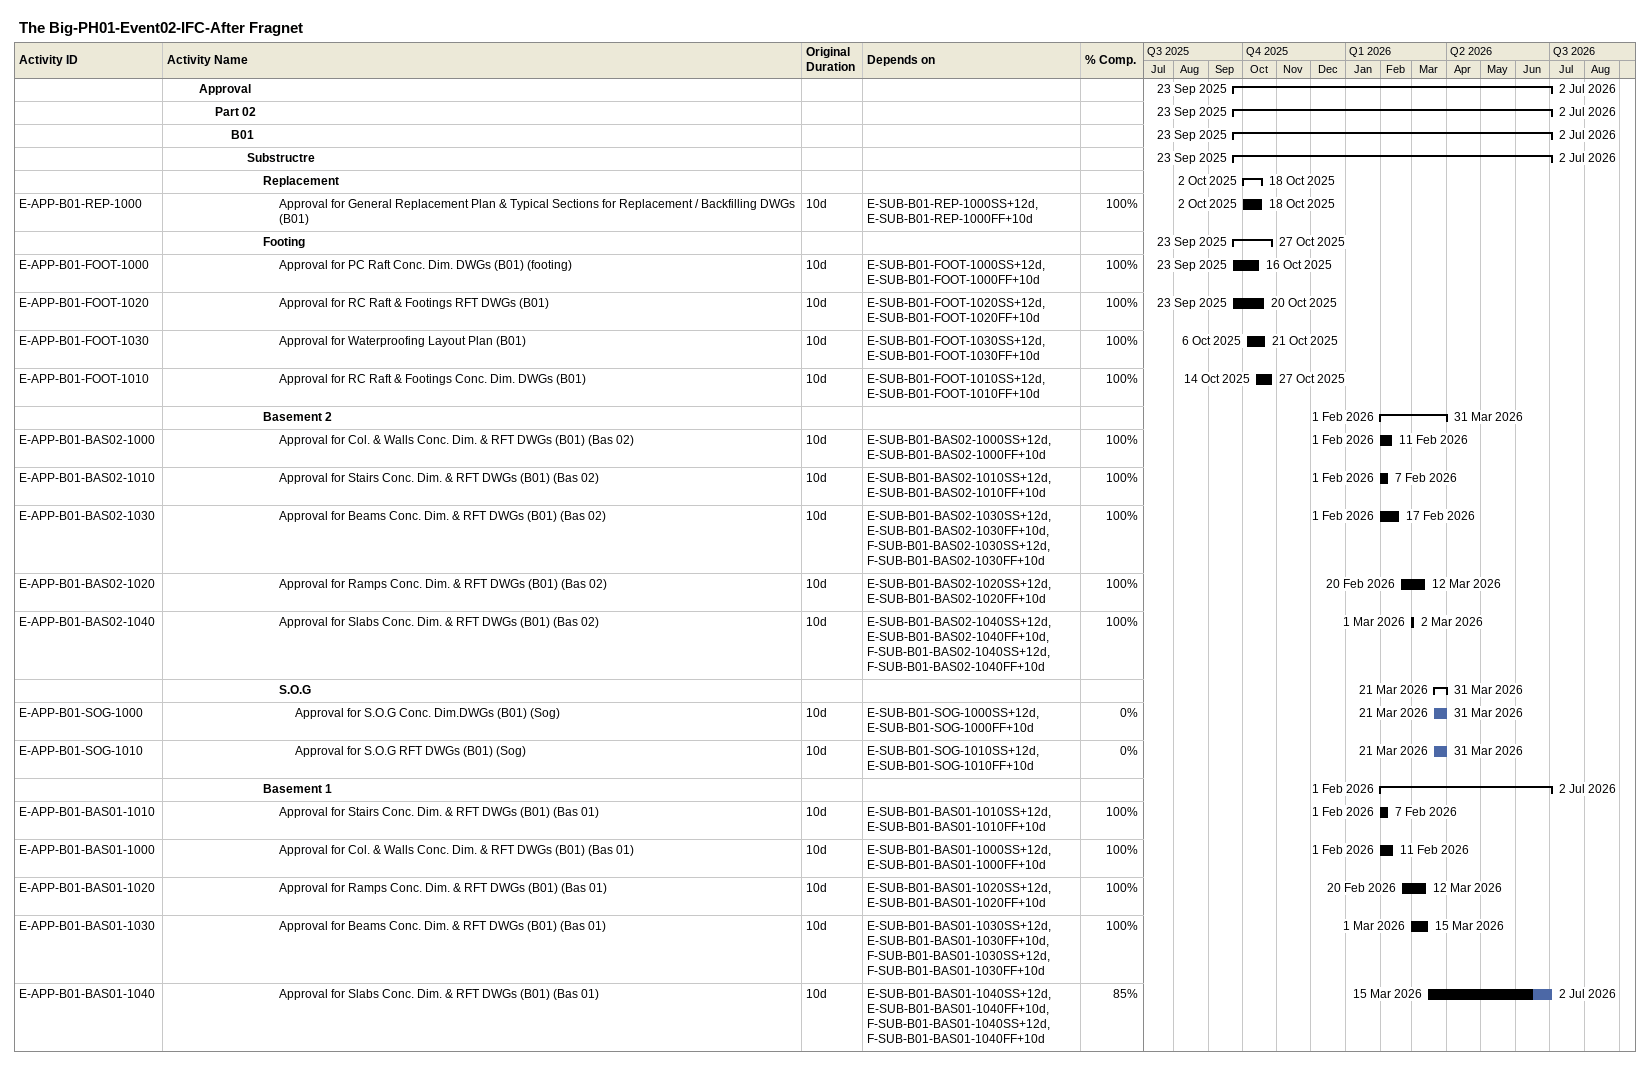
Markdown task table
The Big-PH01-Event02-IFC-After Fragnet

| ID | Level | Task | Original duration | Start | Finish | Predecessors | % complete |
|---|---|---|---|---|---|---|---|
|  | 3 | **Approval** |  | 2025-09-23 | 2026-07-02 |  |  |
|  | 4 | **Part 02** |  | 2025-09-23 | 2026-07-02 |  |  |
|  | 5 | **B01** |  | 2025-09-23 | 2026-07-02 |  |  |
|  | 6 | **Substructre** |  | 2025-09-23 | 2026-07-02 |  |  |
|  | 7 | **Replacement** |  | 2025-10-02 | 2025-10-18 |  |  |
| E-APP-B01-REP-1000 | 8 | Approval for General Replacement Plan & Typical Sections for Replacement / Backfilling DWGs (B01) | 10d | 2025-10-02 | 2025-10-18 | E-SUB-B01-REP-1000SS+12d, E-SUB-B01-REP-1000FF+10d | 100 |
|  | 7 | **Footing** |  | 2025-09-23 | 2025-10-27 |  |  |
| E-APP-B01-FOOT-1000 | 8 | Approval for PC Raft Conc. Dim. DWGs (B01) (footing) | 10d | 2025-09-23 | 2025-10-16 | E-SUB-B01-FOOT-1000SS+12d, E-SUB-B01-FOOT-1000FF+10d | 100 |
| E-APP-B01-FOOT-1020 | 8 | Approval for RC Raft & Footings RFT DWGs (B01) | 10d | 2025-09-23 | 2025-10-20 | E-SUB-B01-FOOT-1020SS+12d, E-SUB-B01-FOOT-1020FF+10d | 100 |
| E-APP-B01-FOOT-1030 | 8 | Approval for Waterproofing Layout Plan (B01) | 10d | 2025-10-06 | 2025-10-21 | E-SUB-B01-FOOT-1030SS+12d, E-SUB-B01-FOOT-1030FF+10d | 100 |
| E-APP-B01-FOOT-1010 | 8 | Approval for RC Raft & Footings Conc. Dim. DWGs (B01) | 10d | 2025-10-14 | 2025-10-27 | E-SUB-B01-FOOT-1010SS+12d, E-SUB-B01-FOOT-1010FF+10d | 100 |
|  | 7 | **Basement 2** |  | 2026-02-01 | 2026-03-31 |  |  |
| E-APP-B01-BAS02-1000 | 8 | Approval for Col. & Walls Conc. Dim. & RFT DWGs (B01) (Bas 02) | 10d | 2026-02-01 | 2026-02-11 | E-SUB-B01-BAS02-1000SS+12d, E-SUB-B01-BAS02-1000FF+10d | 100 |
| E-APP-B01-BAS02-1010 | 8 | Approval for Stairs Conc. Dim. & RFT DWGs (B01) (Bas 02) | 10d | 2026-02-01 | 2026-02-07 | E-SUB-B01-BAS02-1010SS+12d, E-SUB-B01-BAS02-1010FF+10d | 100 |
| E-APP-B01-BAS02-1030 | 8 | Approval for Beams Conc. Dim. & RFT DWGs (B01) (Bas 02) | 10d | 2026-02-01 | 2026-02-17 | E-SUB-B01-BAS02-1030SS+12d, E-SUB-B01-BAS02-1030FF+10d, F-SUB-B01-BAS02-1030SS+12d, F-SUB-B01-BAS02-1030FF+10d | 100 |
| E-APP-B01-BAS02-1020 | 8 | Approval for Ramps Conc. Dim. & RFT DWGs (B01) (Bas 02) | 10d | 2026-02-20 | 2026-03-12 | E-SUB-B01-BAS02-1020SS+12d, E-SUB-B01-BAS02-1020FF+10d | 100 |
| E-APP-B01-BAS02-1040 | 8 | Approval for Slabs Conc. Dim. & RFT DWGs (B01) (Bas 02) | 10d | 2026-03-01 | 2026-03-02 | E-SUB-B01-BAS02-1040SS+12d, E-SUB-B01-BAS02-1040FF+10d, F-SUB-B01-BAS02-1040SS+12d, F-SUB-B01-BAS02-1040FF+10d | 100 |
|  | 8 | **S.O.G** |  | 2026-03-21 | 2026-03-31 |  |  |
| E-APP-B01-SOG-1000 | 9 | Approval for S.O.G Conc. Dim.DWGs (B01) (Sog) | 10d | 2026-03-21 | 2026-03-31 | E-SUB-B01-SOG-1000SS+12d, E-SUB-B01-SOG-1000FF+10d | 0 |
| E-APP-B01-SOG-1010 | 9 | Approval for S.O.G RFT DWGs (B01) (Sog) | 10d | 2026-03-21 | 2026-03-31 | E-SUB-B01-SOG-1010SS+12d, E-SUB-B01-SOG-1010FF+10d | 0 |
|  | 7 | **Basement 1** |  | 2026-02-01 | 2026-07-02 |  |  |
| E-APP-B01-BAS01-1010 | 8 | Approval for Stairs Conc. Dim. & RFT DWGs (B01) (Bas 01) | 10d | 2026-02-01 | 2026-02-07 | E-SUB-B01-BAS01-1010SS+12d, E-SUB-B01-BAS01-1010FF+10d | 100 |
| E-APP-B01-BAS01-1000 | 8 | Approval for Col. & Walls Conc. Dim. & RFT DWGs (B01) (Bas 01) | 10d | 2026-02-01 | 2026-02-11 | E-SUB-B01-BAS01-1000SS+12d, E-SUB-B01-BAS01-1000FF+10d | 100 |
| E-APP-B01-BAS01-1020 | 8 | Approval for Ramps Conc. Dim. & RFT DWGs (B01) (Bas 01) | 10d | 2026-02-20 | 2026-03-12 | E-SUB-B01-BAS01-1020SS+12d, E-SUB-B01-BAS01-1020FF+10d | 100 |
| E-APP-B01-BAS01-1030 | 8 | Approval for Beams Conc. Dim. & RFT DWGs (B01) (Bas 01) | 10d | 2026-03-01 | 2026-03-15 | E-SUB-B01-BAS01-1030SS+12d, E-SUB-B01-BAS01-1030FF+10d, F-SUB-B01-BAS01-1030SS+12d, F-SUB-B01-BAS01-1030FF+10d | 100 |
| E-APP-B01-BAS01-1040 | 8 | Approval for Slabs Conc. Dim. & RFT DWGs (B01) (Bas 01) | 10d | 2026-03-15 | 2026-07-02 | E-SUB-B01-BAS01-1040SS+12d, E-SUB-B01-BAS01-1040FF+10d, F-SUB-B01-BAS01-1040SS+12d, F-SUB-B01-BAS01-1040FF+10d | 85 |
